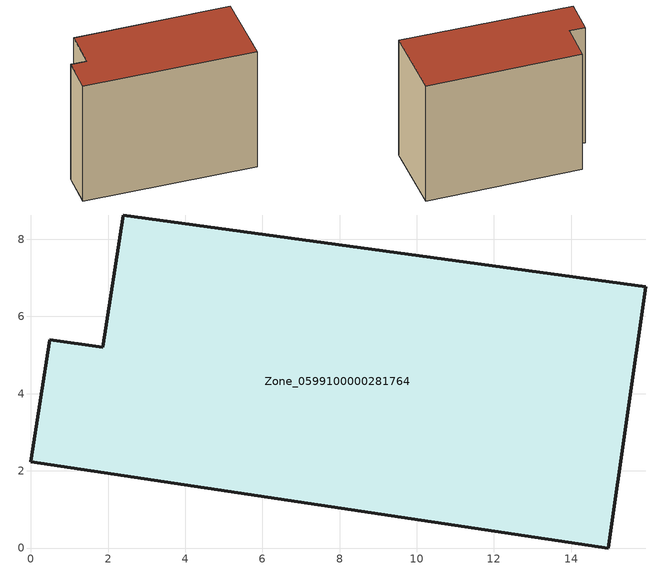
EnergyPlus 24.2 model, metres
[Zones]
Zone_0599100000281764
 floor ground (C_G): 14.97,0 0,2.24 0.48,5.4 1.86,5.2 2.39,8.63 15.93,6.77 z0
 wall outside (C_F): 1.86,5.2 0.48,5.4 0,2.24 14.97,0 15.93,6.77 2.39,8.63 1.86,5.2 z0:11.67
 roof outside (C_R): 15.93,6.77 2.39,8.63 1.86,5.2 0.48,5.4 0,2.24 14.97,0 z11.67
[BUILDING]
Pand.0599100000281764: North Axis=0; Terrain=City; Loads Convergence Tolerance Value=0.04; Temperature Convergence Tolerance Value=0.4; Solar Distribution=FullExterior; Maximum Number of Warmup Days=25; Minimum Number of Warmup Days=1
[Site:Location]
Rotterdam.The.Hague.AP_ZH_NLD Design_Conditions: Latitude=51.96; Longitude=4.45; Time Zone=1; Elevation=-4.5
[SITE:GROUNDTEMPERATURE:BUILDINGSURFACE]
18, 18, 18, 18, 18, 18, 18, 18, 18, 18, 18, 18
[MATERIAL] Thermal Absorptance=0.9; Solar Absorptance=0.7; Visible Absorptance=0.7
Name | Roughness | Thickness | Conductivity | Density | Specific Heat
G.TI.1946 | MediumSmooth | 0.15 | 1 | 540 | 1210
F.TI.1946 | Rough | 0.3 | 0.857143 | 1920 | 840
R.TI.1946 | MediumRough | 0.2 | 0.1 | 1500 | 1000
[CONSTRUCTION]
C_G: G.TI.1946
C_F: F.TI.1946
C_R: R.TI.1946
[ZONE]
Zone_0599100000281764: Type=1; Multiplier=1; Ceiling Height=Autocalculate; Volume=Autocalculate; Floor Area=autocalculate; Part of Total Floor Area=Yes
[ZONEINFILTRATION:DESIGNFLOWRATE]
Infil_Zone_0599100000281764: Zone or ZoneList or Space or SpaceList=Zone_0599100000281764; Schedule=AlwaysOn; Design Flow Rate Calculation Method=Flow/Area; Flow Rate per Floor Area=0.003; Constant Term Coefficient=1; Temperature Term Coefficient=0; Velocity Term Coefficient=0; Velocity Squared Term Coefficient=0
[HVACTEMPLATE:ZONE:IDEALLOADSAIRSYSTEM]
Zone_0599100000281764: Maximum Heating Supply Air Temperature=50; Minimum Cooling Supply Air Temperature=13; Maximum Heating Supply Air Humidity Ratio=0.0156; Minimum Cooling Supply Air Humidity Ratio=0.0077; Heating Limit=NoLimit; Cooling Limit=NoLimit; Dehumidification Control Type=ConstantSensibleHeatRatio; Cooling Sensible Heat Ratio=0.7; Dehumidification Setpoint=60; Humidification Control Type=None; Humidification Setpoint=30; Outdoor Air Method=None; Outdoor Air Flow Rate per Person=0.00944; Outdoor Air Flow Rate per Zone Floor Area=0; Outdoor Air Flow Rate per Zone=0; Demand Controlled Ventilation Type=None; Outdoor Air Economizer Type=NoEconomizer; Heat Recovery Type=None; Sensible Heat Recovery Effectiveness=0.7; Latent Heat Recovery Effectiveness=0.65
[ZONECONTROL:THERMOSTAT]
ThermostatControl_Zone_0599100000281764: Zone or ZoneList=Zone_0599100000281764; Control Type Schedule=DualSetpointControlType; Control 1=Thermostat_Zone_0599100000281764; Temperature Difference Between Cutout And Setpoint=0
[THERMOSTATSETPOINT:DUALSETPOINT]
Thermostat_Zone_0599100000281764: Heating Setpoint Temperature Schedule=HeatingSetpoint_Zone_0599100000281764; Cooling Setpoint Temperature Schedule=CoolingSetpoint_Zone_0599100000281764
[SCHEDULE:COMPACT]
HeatingSetpoint_Zone_0599100000281764: Through: 12/31, For: AllDays, Until: 24:00, 21
CoolingSetpoint_Zone_0599100000281764: Through: 12/31, For: AllDays, Until: 24:00, 24
DualSetpointControlType: Through: 12/31, For: AllDays, Until: 24:00, 4
AlwaysOn: Through: 12/31, For: AllDays, Until: 24:00, 1
